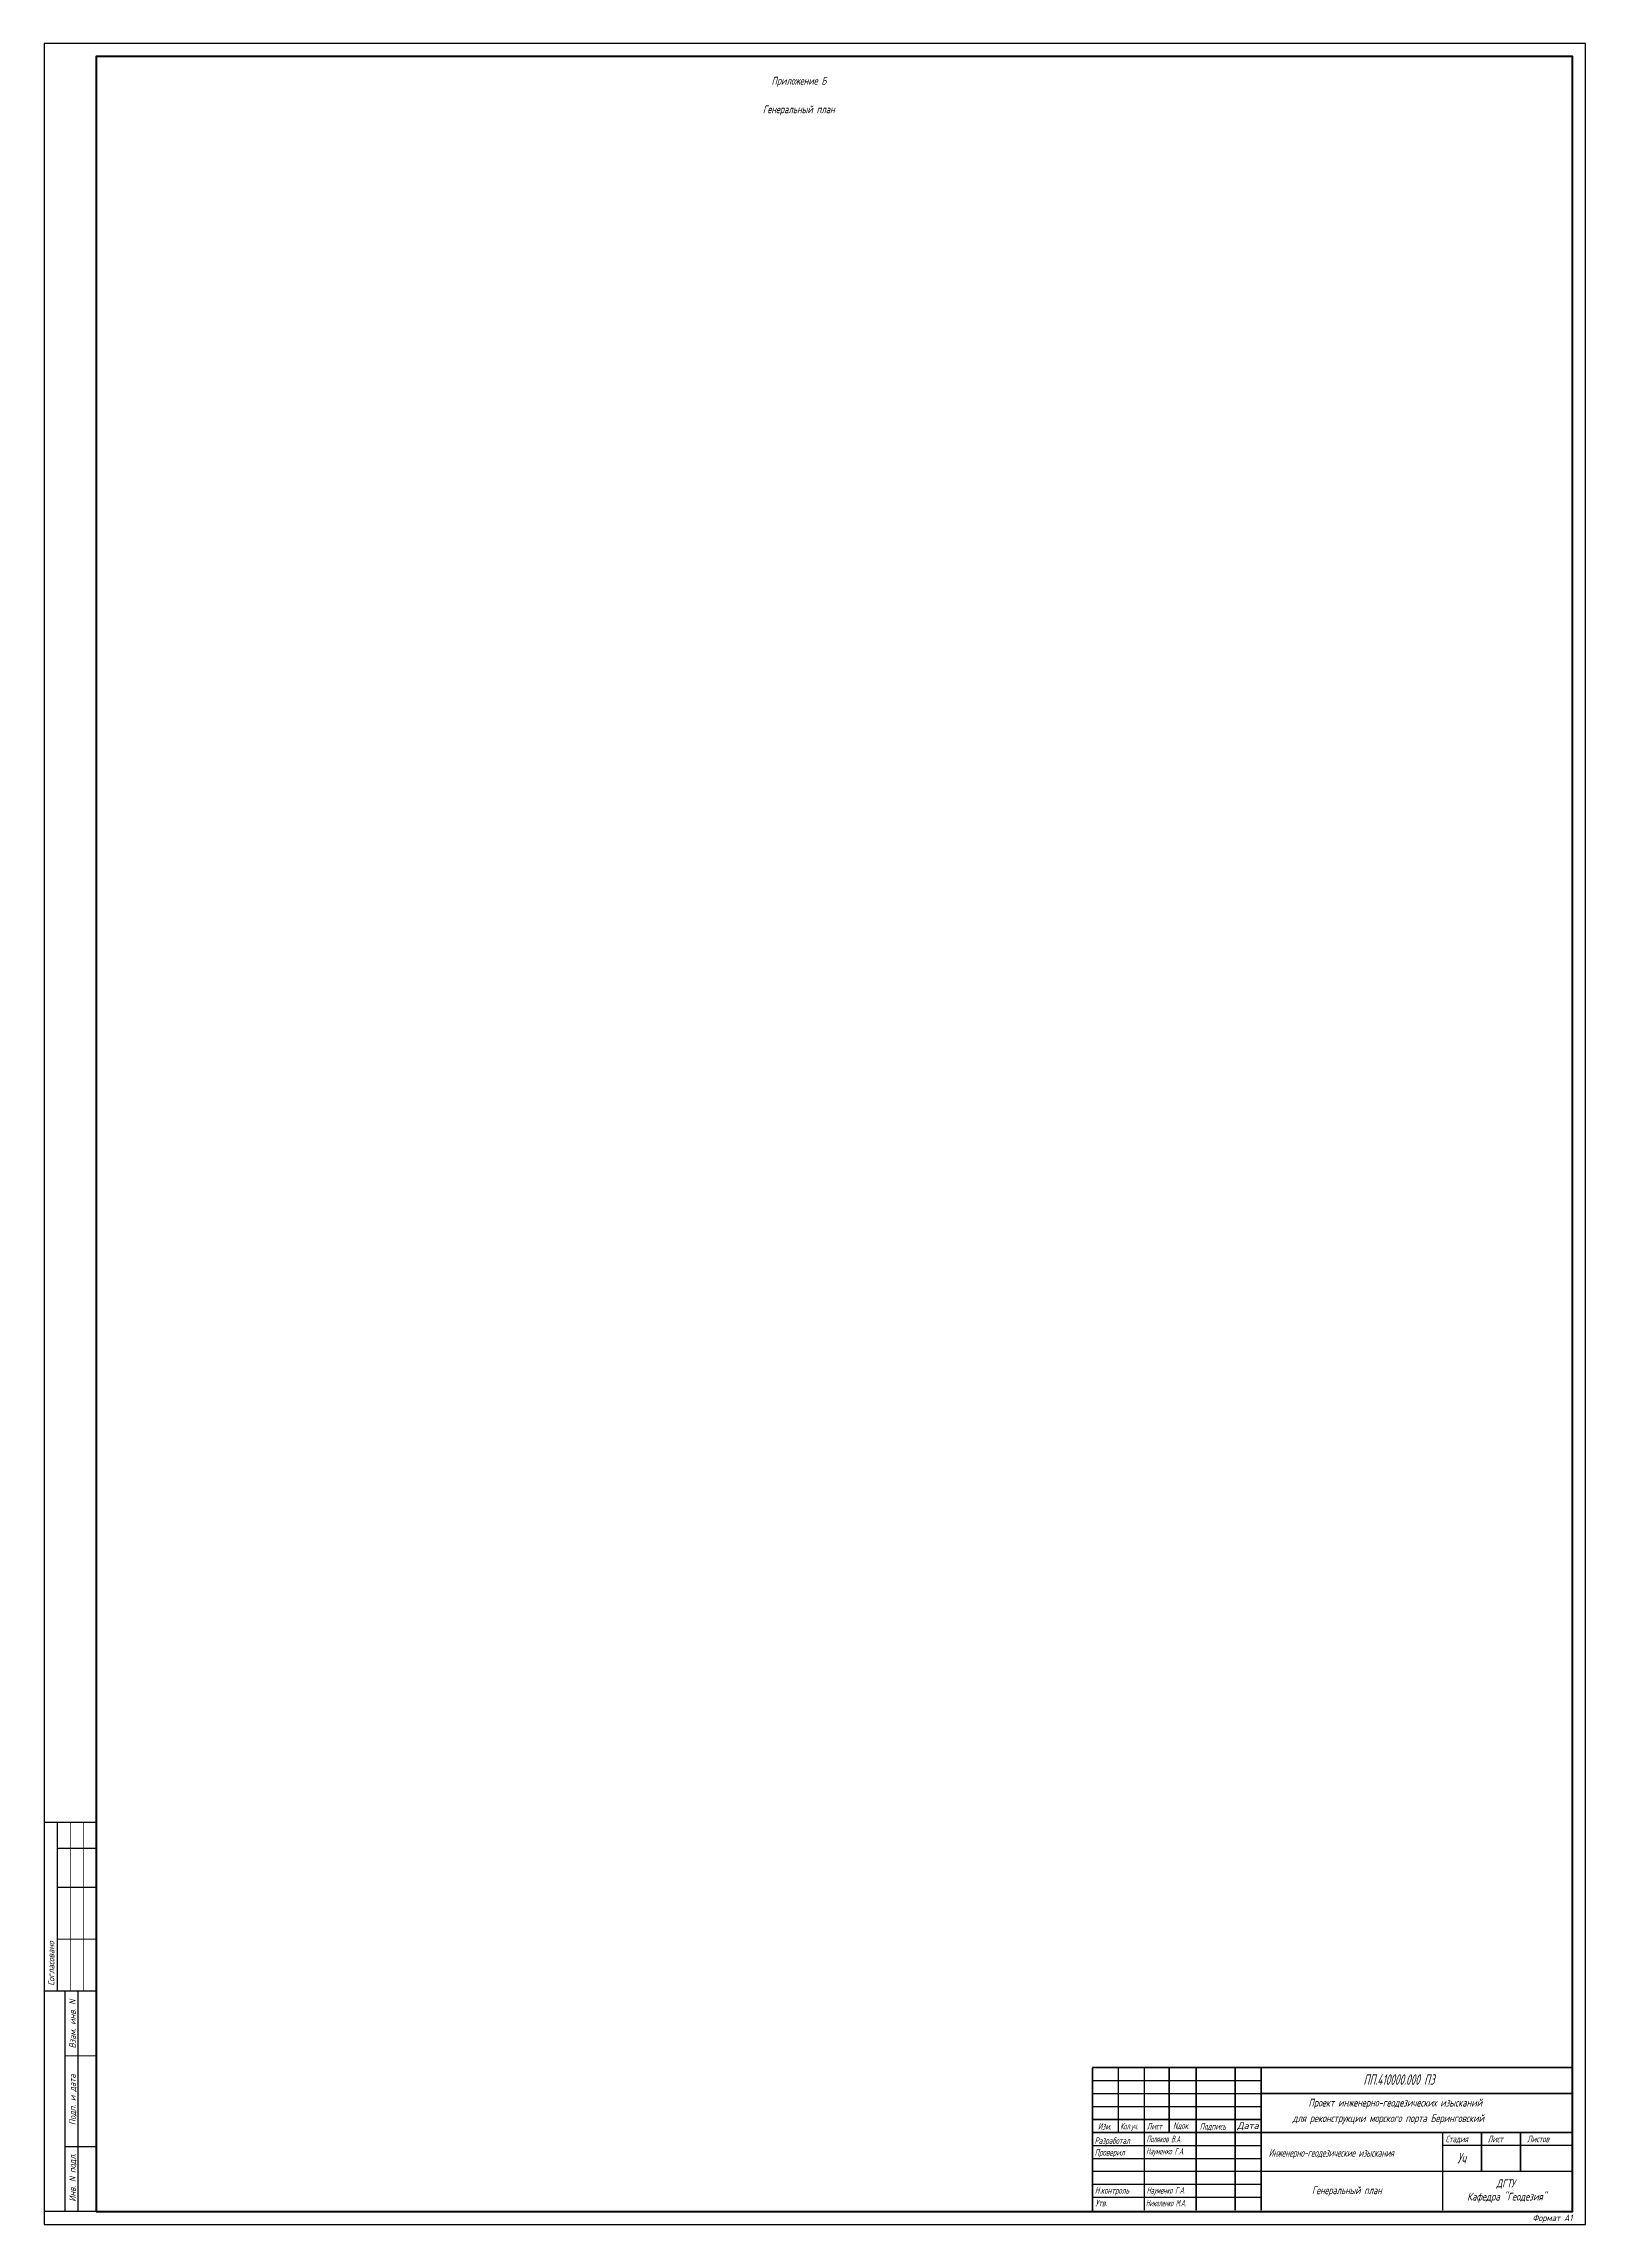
# Paper-space layout 'Приложение Н' of a CAD drawing. Extents: x -1 to 593, y -1 to 840.
# The model-space entities are those that its viewports show. They can reach past a viewport. Long polylines and large blocks are cut down to what shows.
import ezdxf
from ezdxf.enums import TextEntityAlignment as Align

# ---------------------------------------------------------------- set-up
doc = ezdxf.new("R2010")
doc.units = 0
doc.layers.add('VPORTS', color=7, linetype='Continuous')
doc.layers.add('Оформление', color=7, linetype='Continuous')
doc.layers.add('ТГИ7-Штамп', color=7, linetype='Continuous', lineweight=25)
doc.layers.get('VPORTS').off()
doc.styles.add('GOST 2.304', font='cs_gost2304.shx', dxfattribs={"oblique": 15, "height": 2})
doc.styles.add('VNIPISIMPLEXCUR', font='simplex.shx', dxfattribs={"width": 0.8, "oblique": 15})
picture_1 = doc.add_image_def('image1.jpg', size_in_pixel=(9362, 6623))

# ---------------------------------------------------------------- blocks, each defined once
blk = doc.blocks.new('ИИ03А1В')
at = {"color": 0, "linetype": 'Continuous', "lineweight": 25}
blk.add_lwpolyline([(0, 0), (594, 0), (594, 841), (0, 841)], close=True, dxfattribs=at)
at = {"color": 0, "linetype": 'Continuous', "lineweight": 50}
blk.add_lwpolyline([(20, 5), (589, 5), (589, 836), (20, 836)], close=True, dxfattribs=at)
at = {"color": 0, "linetype": 'Continuous', "style": 'VNIPISIMPLEXCUR', "oblique": 15, "width": 0.8, "flags": 8}
blk.add_attdef('FORMAT', text='', height=2.5, dxfattribs=at).set_placement((589, 1.25), align=Align.RIGHT)

msp = doc.modelspace()

# ---------------------------------------------------------------- pictures from other files: only their frames are drawn
image = msp.add_image(picture_1, insert=(6640706.8, 793734.2), size_in_units=(10000, 7074.3))
image.dxf.flags = 7

psp = doc.layouts.new('Приложение Н')

# ---------------------------------------------------------------- linework, layer by layer
at = {"layer": 'Оформление', "color": 0, "linetype": 'ByBlock', "lineweight": -2}
for points, const_width in [([(-0.92, 154.33), (19.08, 154.33)], 0.5), ([(4.08, 89.33), (4.08, 154.33)], 0.5), ([(9.08, 89.33), (9.08, 154.33)], 0.25), ([(14.08, 89.33), (14.08, 154.33)], 0.25), ([(4.08, 144.33), (19.08, 144.33)], 0.5), ([(4.08, 129.33), (19.08, 129.33)], 0.5), ([(19.08, 109.33), (4.08, 109.33)], 0.5), ([(-0.92, 89.33), (19.08, 89.33)], 0.5), ([(7.08, 4.33), (7.08, 89.33)], 0.5), ([(12.08, 4.33), (12.08, 89.33)], 0.5), ([(19.08, 64.33), (7.08, 64.33)], 0.5), ([(403.08, 59.8), (588.08, 59.8)], 0.6), ([(403.08, 4.49), (403.08, 59.8)], 0.6), ([(413.08, 34.8), (413.08, 59.8)], 0.6), ([(423.08, 4.8), (423.08, 59.8)], 0.6), ([(432.62, 34.8), (432.62, 59.8)], 0.6), ([(443.08, 4.8), (443.08, 59.8)], 0.6), ([(458.08, 4.8), (458.08, 59.8)], 0.6), ([(468.08, 4.8), (468.08, 59.8)], 0.6), ([(468.08, 49.8), (588.08, 49.8)], 0.6), ([(403.08, 39.8), (468.08, 39.8)], 0.6), ([(403.08, 34.8), (588.08, 34.8)], 0.6), ([(538.08, 34.8), (538.08, 4.8)], 0.6), ([(553.08, 34.8), (553.08, 19.8)], 0.6), ([(568.08, 34.8), (568.08, 19.8)], 0.6), ([(19.08, 29.33), (7.08, 29.33)], 0.5), ([(538.08, 29.8), (588.08, 29.8)], 0.6), ([(468.08, 19.8), (588.08, 19.8)], 0.6), ([(19.08, 4.33), (-0.92, 4.33)], 0.5)]:
    psp.add_lwpolyline(points, dxfattribs=dict(at, const_width=const_width))
for points in [[(403.08, 54.8), (468.08, 54.8)], [(403.08, 49.8), (468.08, 49.8)], [(403.08, 44.8), (468.08, 44.8)], [(403.08, 29.8), (468.08, 29.8)], [(403.08, 24.8), (468.08, 24.8)], [(403.08, 19.8), (588.08, 19.8)], [(403.08, 14.8), (468.08, 14.8)], [(403.08, 9.8), (468.08, 9.8)]]:
    psp.add_lwpolyline(points, dxfattribs=at)

# ---------------------------------------------------------------- block references
psp.add_blockref('ИИ03А1В', (-0.92, -0.67)).add_auto_attribs({'FORMAT': 'Формат А1'})

# ---------------------------------------------------------------- texts
at = {"layer": 'Оформление', "color": 0, "linetype": 'ByBlock', "lineweight": 20, "style": 'GOST 2.304', "oblique": 15}
for s, p in [('Согласовано', (2.97, 91.39)), ('Взам. инв. N', (11.2, 67.19)), ('Подп. и дата', (11.19, 37.59)), ('Инв. N подл.', (11.19, 8.08))]:
    psp.add_text(s, height=2.5, rotation=90, dxfattribs=at).set_placement(p)
at = {"layer": 'Оформление', "style": 'GOST 2.304', "oblique": 15}
for s, height, width, p in [('ПП.410000.000 ПЗ', 4, 0.8, (507.54, 53.18)), ('Проект инженерно-геодезических изысканий', 3, 0.8, (486.34, 44.77)), ('Изм.', 2.5, 0.8, (405.18, 35.88)), ('Кол.уч.', 2.5, 0.7, (413.79, 35.99)), ('Лист', 2.5, 0.8, (424.04, 35.94)), ('Nдок.', 2.5, 0.8, (434.16, 36.2)), ('Подпись', 2.5, 0.8, (444.46, 35.89)), ('для реконструкции морского порта Беринговский', 3, 0.8, (480.22, 38.78)), ('Разработал', 2.5, 0.8, (403.9, 30.37)), ('Проверил', 2.5, 0.8, (403.95, 25.85)), ('Науменко Г.А.', 2.5, 0.7, (423.77, 26.31)), ('Поляков В.А.', 2.5, 0.7, (423.92, 31)), ('Инженерно-геодезические изыскания', 3, 0.7, (471.01, 25.43)), ('Стадия', 2.5, 0.8, (539.2, 31.01)), ('Лист', 2.5, 0.8, (555.46, 31.01)), ('Листов', 2.5, 0.8, (570.65, 31.01)), ('Н.контроль', 2.5, 0.8, (404.03, 11.2)), ('Утв.', 2.5, 0.8, (404.19, 6.3)), ('Николенко М.А.', 2.5, 0.65, (423.68, 6.3)), ('Науменко Г.А.', 2.5, 0.7, (424, 11.22)), ('Генеральный план', 3, 0.77, (487.69, 10.98))]:
    psp.add_text(s, height=height, dxfattribs=dict(at, width=width)).set_placement(p)
at = {"layer": 'Оформление', "style": 'GOST 2.304', "oblique": 15, "width": 0.773751}
psp.add_text('Дата', height=2.5, rotation=0.02547, dxfattribs=at).set_placement((458.87, 36.14), (467.16, 36.14), align=Align.FIT)
at = {"layer": 'Оформление', "style": 'GOST 2.304', "oblique": 15, "width": 0.8}
psp.add_text('Уч', height=4, dxfattribs=at).set_placement((545.37, 22.86), align=Align.CENTER)
at = {"layer": 'Оформление', "style": 'GOST 2.304', "oblique": 15}
for s, p in [('Кафедра "Геодезия"', (562.76, 8.53)), ('ДГТУ', (562.39, 13.66))]:
    psp.add_text(s, height=3, dxfattribs=at).set_placement(p, align=Align.CENTER)
at = {"layer": 'ТГИ7-Штамп', "lineweight": 25, "style": 'GOST 2.304', "oblique": 15, "width": 0.875}
for s, p in [('Приложение Б', (289.96, 824.51)), ('Генеральный план', (289.89, 813.49))]:
    psp.add_text(s, height=3, dxfattribs=at).set_placement(p, align=Align.CENTER)

# ---------------------------------------------------------------- viewports
at = {"layer": 'VPORTS'}
vp = psp.add_viewport(center=(304.93, 408.95), size=(566.3, 792.399), view_center_point=(6647839.45, 797077), view_height=6603.329, dxfattribs=at)
vp.dxf.flags = 0x10000  # cut along an outline
vp.dxf.clipping_boundary_handle = psp.add_lwpolyline([(21.78, 805.15), (22.7, 573.59), (43.41, 531.59), (23.06, 513.86), (26.03, 12.99), (236.43, 12.75), (444.92, 273.06), (445.67, 390.44), (529.93, 387.41), (588.08, 451.8), (586.68, 546.44), (446.1, 543.06), (439.41, 804.58)], format="xyb", close=True, dxfattribs={"invisible": 1}).dxf.handle
vp = psp.add_viewport(center=(485.41, 211.05), size=(193.45, 287.838), view_center_point=(6649856.4, 799548.14), view_height=2398.65, status=3, dxfattribs=at)
vp.dxf.flags = 0x10000  # cut along an outline
vp.dxf.clipping_boundary_handle = psp.add_lwpolyline([(391.78, 352.57), (388.68, 67.13), (581.12, 94.14), (582.13, 341.06), (569.69, 346.71), (568.97, 354.96)], format="xyb", close=True, dxfattribs={"invisible": 1}).dxf.handle

doc.saveas('drawing.dxf')
